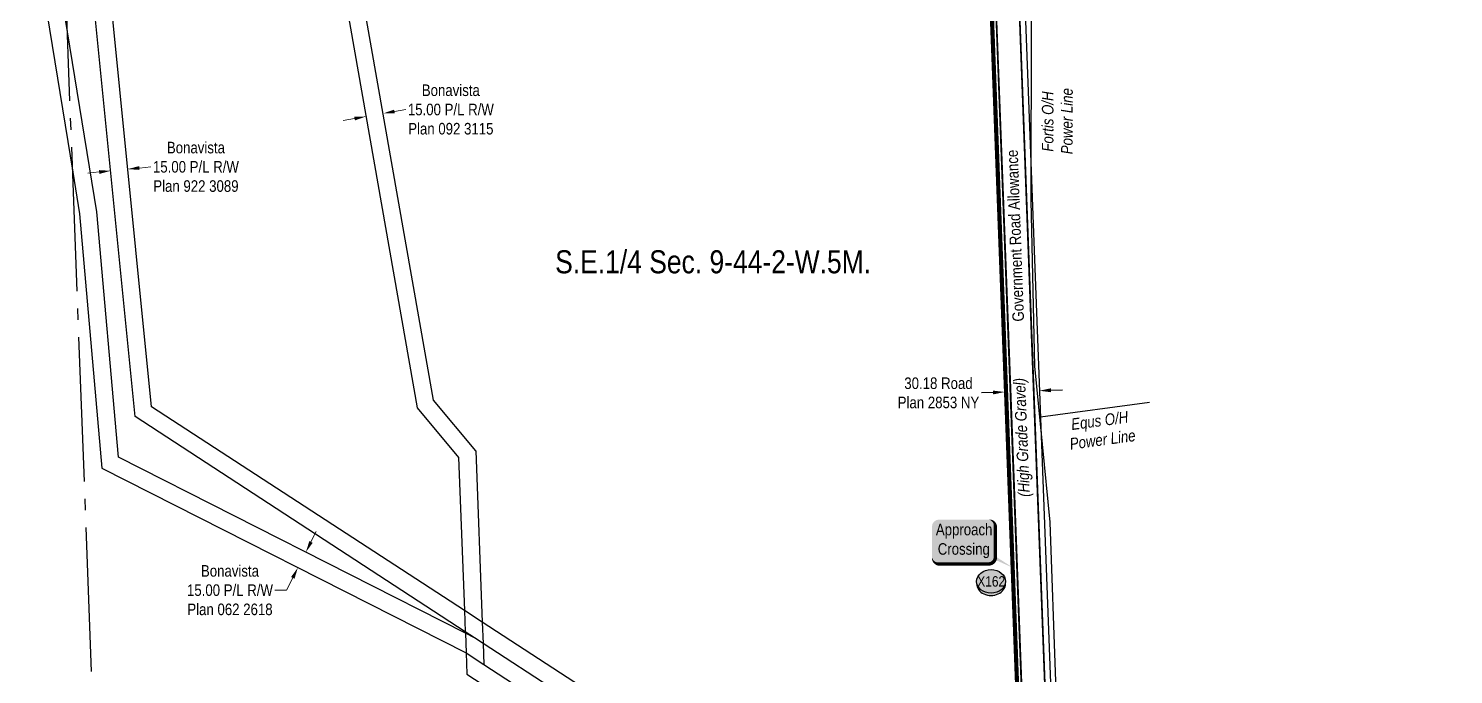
# Model space of a CAD drawing. Extents: x 683901 to 697439, y 5834844 to 5859401.
# Drawn here: x 686707 to 687942, y 5850526 to 5851086 of the extents above; entities that cross this region are included whole.
import ezdxf
from ezdxf.enums import TextEntityAlignment as Align

# ---------------------------------------------------------------- set-up
doc = ezdxf.new("R2010")
doc.units = 0
doc.header["$LTSCALE"] = 5
doc.header["$PDSIZE"] = 0.5
doc.linetypes.add('foc-QUARTERLINE', pattern=[33, 25, -3, 2, -3])
doc.layers.get('Defpoints').update_dxf_attribs({"color": 9})
for name, color, linetype in [('AS-POWER', 104, 'foc-POWER'), ('AS-POWER-T', 104, 'Continuous'), ('AS-TELEPHONE', 224, 'foc-TEL'), ('C-SYMBOL', 7, 'Continuous'), ('CG-NOTES', 7, 'Continuous'), ('F-RW', 190, 'Continuous'), ('L-QSEC', 8, 'foc-QUARTERLINE'), ('L-ROAD-T', 7, 'Continuous'), ('L-SEC', 7, 'Continuous'), ('L-TITLEDB', 4, 'Continuous'), ('L-TITLEDB-T', 4, 'Continuous'), ('P-CROSSINGS', 250, 'Continuous')]:
    doc.layers.add(name, color=color, linetype=linetype)
doc.layers.add('F-RW-T', color=190, linetype='Continuous', lineweight=9)
doc.layers.add('T-TEXT', color=48, linetype='Continuous', lineweight=18)
doc.layers.add('P-PROPOSED-WL4', color=7, linetype='Continuous', true_color=0x5b5bc8)
doc.styles.add('175L', font='ARIALN.TTF', dxfattribs={"height": 20})
doc.styles.add('80', font='ARIALN.TTF', dxfattribs={"height": 10})
doc.styles.add('80CG', font='ARIALN.TTF', dxfattribs={"height": 10})
doc.styles.add('80L', font='ARIALN.TTF', dxfattribs={"height": 10})
doc.styles.add('80LS', font='ARIALNI.TTF', dxfattribs={"height": 10})
doc.styles.add('Crossing', font='ARIALN.TTF', dxfattribs={"height": 10})
doc.styles.add('foc-LtypeFont', font='ARIALN.TTF', dxfattribs={"height": 7.35})
doc.linetypes.add('foc-POWER', pattern='A,6,-1,["P",foc-LtypeFont,S=0.2,R=0,X=-0.625,Y=-0.75],-1.24,4', length=12.24)
doc.linetypes.add('foc-TEL', pattern='A,2,-1,["T",foc-LtypeFont,S=0.2,R=0,X=-0.425,Y=-0.75],-1.24,8', length=12.24)
doc.linetypes.add('foc-TEL-NOLINE', pattern='A,0,-2,["T",foc-LtypeFont,S=0.2,R=0,X=-0.425,Y=-0.75],-10.24', length=12.24)
doc.dimstyles.new('Compass 5 000', dxfattribs={"dimscale": 5, "dimtxt": 9, "dimasz": 2, "dimexe": 0.2, "dimexo": 0.0625, "dimgap": 0.5, "dimtad": 0, "dimtih": 1, "dimtoh": 1, "dimzin": 0, "dimdsep": 46, "dimtxsty": '80CG', "dimcen": 0.1, "dimse1": 1, "dimse2": 1, "dimclrd": 256, "dimclrt": 256, "dimaunit": 1, "dimadec": 4, "dimazin": 0, "dimtfac": 0.06, "dimtofl": 0, "dimtmove": 0, "dimatfit": 1, "dimfxl": 0.2, "dimtolj": 1, "dimtzin": 0, "dimlwd": -1, "dimarcsym": 0})

# ---------------------------------------------------------------- blocks, each defined once
blk = doc.blocks.new('*U960')
h = blk.add_hatch(color=59)
edge = h.paths.add_edge_path()
edge.add_line((-21.5, -20), (21.5, -20))
edge.add_arc((21.5, -14), 6, 270, 360)
edge.add_line((27.5, -14), (27.5, 12.5))
edge.add_arc((21.5, 12.5), 6, 0, 90)
edge.add_line((21.5, 18.5), (-21.5, 18.5))
edge.add_arc((-21.5, 12.5), 6, 90, 180)
edge.add_line((-27.5, 12.5), (-27.5, -14))
edge.add_arc((-21.5, -14), 6, 180, 270)
at = {"color": 1, "flags": 128}
blk.add_lwpolyline([(-21.5, -20, 3, 3, 0), (21.5, -20, 3, 3, 0.414214), (27.5, -14, 3, 3, 0), (27.5, 12.5, 3, 0, 0.414214), (21.5, 18.5, 0, 0, 0), (-21.5, 18.5, 0, 0, 0.414214), (-27.5, 12.5, 0, 0, 0), (-27.5, -14, 0, 3, 0.414214)], format="xyseb", close=True, dxfattribs=at)
blk.add_lwpolyline([(43.2, -23.5, 0, 7.5, 0), (0, 0, 0, 0, 0)], format="xyseb", dxfattribs=at)
at = {"color": 1, "style": '80'}
blk.add_attdef('ENTER_TEXT_001', (-36, -5), '', height=10, dxfattribs=at)
blk = doc.blocks.new('*D1196')
at = {"layer": 'Defpoints', "color": 0, "transparency": 16777216}
for p in [(687000.9, 5851003.2), (687014.5, 5851012.4), (687015.7, 5851005.7)]:
    blk.add_point(p, dxfattribs=at)
at = {"layer": 'F-RW-T', "transparency": 16777216}
for p, q in [((687024.4, 5851014.1), (687034.2, 5851015.8)), ((686989.9, 5851008.1), (686980.1, 5851006.3))]:
    blk.add_line(p, q, dxfattribs=at)
for points in [[(687024.1, 5851015.7), (687024.7, 5851012.5), (687014.5, 5851012.4)], [(686989.6, 5851009.7), (686990.2, 5851006.4), (686999.8, 5851009.8)]]:
    blk.add_solid(points, dxfattribs=at)
at = {"layer": 'F-RW-T', "transparency": 16777216, "insert": (687073.3, 5851015.8), "char_height": 10, "attachment_point": 5, "style": '80CG'}
blk.add_mtext('\\A1;Bonavista\\P15.00 P/L R/W\\PPlan 092 3115', dxfattribs=at)
blk = doc.blocks.new('*D1197')
at = {"layer": 'Defpoints', "color": 0, "transparency": 16777216}
for p in [(686777.9, 5850968.1), (686792.9, 5850969.6), (686793.4, 5850964.2)]:
    blk.add_point(p, dxfattribs=at)
at = {"layer": 'F-RW-T', "transparency": 16777216}
for p, q in [((686803.4, 5850965.1), (686813.3, 5850966.1)), ((686768.5, 5850961.7), (686758.6, 5850960.7))]:
    blk.add_line(p, q, dxfattribs=at)
for points in [[(686803.2, 5850966.8), (686803.5, 5850963.5), (686793.4, 5850964.2)], [(686768.4, 5850963.3), (686768.7, 5850960), (686778.5, 5850962.7)]]:
    blk.add_solid(points, dxfattribs=at)
at = {"layer": 'F-RW-T', "transparency": 16777216, "insert": (686852.4, 5850966.1), "char_height": 10, "attachment_point": 5, "style": '80CG'}
blk.add_mtext('\\A1;Bonavista\\P15.00 P/L R/W\\PPlan 922 3089', dxfattribs=at)
blk = doc.blocks.new('*D1198')
at = {"layer": 'Defpoints', "color": 0, "transparency": 16777216}
for p in [(686921.4, 5850645.4), (686914.6, 5850632), (686940.8, 5850618.8)]:
    blk.add_point(p, dxfattribs=at)
at = {"layer": 'F-RW-T', "transparency": 16777216}
for p, q in [((686952.1, 5850641), (686956.7, 5850650)), ((686936.3, 5850609.8), (686930.9, 5850599.2)), ((686930.9, 5850599.2), (686920.9, 5850599.2))]:
    blk.add_line(p, q, dxfattribs=at)
for points in [[(686950.7, 5850641.8), (686953.6, 5850640.3), (686947.6, 5850632.1)], [(686934.8, 5850610.6), (686937.8, 5850609.1), (686940.8, 5850618.8)]]:
    blk.add_solid(points, dxfattribs=at)
at = {"layer": 'F-RW-T', "transparency": 16777216, "insert": (686881.9, 5850599.2), "char_height": 10, "attachment_point": 5, "style": '80CG'}
blk.add_mtext('\\A1;Bonavista\\P15.00 P/L R/W\\PPlan 062 2618', dxfattribs=at)
blk = doc.blocks.new('*D1123')
at = {"layer": 'Defpoints', "color": 0, "transparency": 16777216}
for p in [(687553, 5850777.1), (687553.3, 5850771), (687583.2, 5850778.3)]:
    blk.add_point(p, dxfattribs=at)
at = {"layer": 'L-TITLEDB-T', "transparency": 16777216}
for p, q in [((687543.3, 5850770.6), (687533.3, 5850770.2)), ((687593.4, 5850772.5), (687603.4, 5850772.9))]:
    blk.add_line(p, q, dxfattribs=at)
for points in [[(687543.2, 5850772.2), (687543.3, 5850768.9), (687553.3, 5850771)], [(687593.3, 5850774.2), (687593.4, 5850770.8), (687583.4, 5850772.1)]]:
    blk.add_solid(points, dxfattribs=at)
at = {"layer": 'L-TITLEDB-T', "transparency": 16777216, "insert": (687495.9, 5850770.2), "char_height": 10, "attachment_point": 5, "style": '80CG'}
blk.add_mtext('\\A1;30.18 Road\\PPlan 2853 NY', dxfattribs=at)
blk = doc.blocks.new('xing2')
h = blk.add_hatch(color=50)
h.dxf.hatch_style = 1
edge = h.paths.add_edge_path()
edge.add_ellipse((0, 0), major_axis=(-12.5, 0), ratio=0.816297, start_angle=0, end_angle=360)
h = blk.add_hatch(color=250)
h.dxf.hatch_style = 1
edge = h.paths.add_edge_path()
edge.add_ellipse((0, -2), major_axis=(-12.5, 0), ratio=0.816297, start_angle=0, end_angle=180)
edge.add_line((12.5, -2), (12.5, 0))
edge.add_ellipse((0, 0), major_axis=(-12.5, 0), ratio=0.816297, start_angle=0, end_angle=180, ccw=False)
edge.add_line((-12.5, 0), (-12.5, -2))
at = {"color": 250}
blk.add_ellipse((0, 0), major_axis=(-12.5, 0), ratio=0.816297, dxfattribs=at)
blk.add_ellipse((0, -2), major_axis=(-12.5, 0), ratio=0.816297, start_param=0, end_param=3.141593, dxfattribs=at)
at = {"color": 250, "style": 'Crossing'}
blk.add_attdef('CROSSING', text='', height=9, dxfattribs=at).set_placement((0.1, 0), align=Align.MIDDLE_CENTER)
at = {"color": 250, "style": 'Crossing', "flags": 1}
for tag, p in [('OWNER', (0.1, -12.5)), ('DESCRIPTION', (0.1, -25.8)), ('LOCATION', (0.1, -39.3)), ('DWG_REF', (0.1, -52.8))]:
    blk.add_attdef(tag, text='', height=9, dxfattribs=at).set_placement(p, align=Align.MIDDLE_CENTER)

msp = doc.modelspace()

# ---------------------------------------------------------------- linework, layer by layer
at = {"layer": 'AS-POWER', "flags": 128}
for points in [[(687656.506, 5848783.799), (687655.405, 5848812.127), (687652.188, 5848898.122), (687650.894, 5848934.137), (687602.36, 5850389.725), (687597.744, 5850514.181), (687597.522, 5850520.208), (687592.664, 5850658.212), (687586.102, 5850725.644), (687579.522, 5850793.262), (687576.138, 5850936.908), (687576.447, 5851094.407), (687567.763, 5851294.202), (687558.624, 5851544.406), (687544.224, 5851936.64), (687541.111, 5852024.637), (687528.985, 5852367.433), (687528.84, 5852371.451), (687517.795, 5852677.411), (687517.672, 5852680.82), (687495.641, 5853240.726), (687462.27, 5854106.157), (687439.338, 5854726.119), (687419.519, 5855269.071)], [(687584.269, 5850749.479), (687678.777, 5850762.141)]]:
    msp.add_lwpolyline(points, dxfattribs=at)
at = {"layer": 'AS-TELEPHONE', "linetype": 'foc-TEL-NOLINE', "flags": 128}
msp.add_lwpolyline([(687942.215, 5840672.176), (687910.849, 5841483.054), (687848.212, 5843112.381), (687786.621, 5844721.086), (687730.801, 5846190.68), (687715.753, 5846190.106), (687698.772, 5846639.392), (687713.735, 5846639.968), (687694.216, 5847153.865), (687690.774, 5847245.489), (687675.615, 5847244.884), (687667.977, 5847449.231), (687678.143, 5847449.762), (687683.095, 5847449.952), (687632.86, 5848787.367), (687572.447, 5850395.069), (687511.895, 5852003.159), (687450.353, 5853631.115), (687358.022, 5856062.335), (687265.59, 5858494.225), (687262.737, 5858568.877)], dxfattribs=at)
at = {"layer": 'F-RW', "flags": 128}
for points in [[(686712.08, 5851167.348), (686745.607, 5850961.508)], [(686741.013, 5851083.103), (686727.205, 5851167.931)], [(686799.637, 5850749.637), (686757.987, 5851169.117)], [(686813.849, 5850758.278), (686773.002, 5851169.694)], [(686982.555, 5851107.719), (687044.098, 5850757.281)], [(687058.175, 5850763.834), (686997.326, 5851110.312)], [(686766.381, 5850927.25), (686741.013, 5851083.103)], [(686745.607, 5850961.508), (686751.492, 5850925.376)], [(686751.492, 5850925.376), (686770.984, 5850704.913)], [(686785.175, 5850714.532), (686766.381, 5850927.25)], [(687085.16, 5850581.495), (686813.849, 5850758.278)], [(687044.098, 5850757.281), (687080.042, 5850714.332)], [(687094.83, 5850720.034), (687058.175, 5850763.834)], [(687085.859, 5850563.138), (686799.637, 5850749.637)], [(687094.83, 5850720.034), (687100.543, 5850571.471)], [(687085.903, 5850561.986), (686785.175, 5850714.532)], [(687080.042, 5850714.332), (687085.16, 5850581.495)], [(686770.984, 5850704.913), (687086.556, 5850544.837)], [(687100.543, 5850571.471), (687085.16, 5850581.495)], [(687085.16, 5850581.495), (687085.859, 5850563.138)], [(687382.61, 5850387.679), (687100.543, 5850571.471)], [(687100.543, 5850571.471), (687101.249, 5850553.11)], [(687085.859, 5850563.138), (687085.903, 5850561.986)], [(687093.689, 5850558.036), (687085.859, 5850563.138)], [(687085.903, 5850561.986), (687086.556, 5850544.837)], [(687093.689, 5850558.036), (687085.903, 5850561.986)], [(687101.249, 5850553.11), (687093.689, 5850558.036)], [(687101.249, 5850553.11), (687101.953, 5850534.801)], [(687356.686, 5850386.67), (687101.249, 5850553.11)], [(687086.556, 5850544.837), (687101.953, 5850534.801)], [(687086.556, 5850544.837), (687087.276, 5850526.471)], [(687101.953, 5850534.801), (687330.747, 5850385.685)], [(687087.276, 5850526.471), (687304.829, 5850384.703)]]:
    msp.add_lwpolyline(points, dxfattribs=at)
at = {"layer": 'L-QSEC', "flags": 128}
msp.add_lwpolyline([(686768.192, 5850363.762), (686707.305, 5851972.705)], dxfattribs=at)
at = {"layer": 'L-SEC', "flags": 128}
for points in [[(687592.548, 5850395.82), (687577.441, 5850797.866), (687562.334, 5851199.913)], [(687542.234, 5851199.157), (687557.34, 5850797.114), (687572.447, 5850395.069)]]:
    msp.add_lwpolyline(points, dxfattribs=at)
at = {"layer": 'L-TITLEDB', "flags": 128}
for points in [[(687562.273, 5851200.051), (687592.548, 5850395.821)], [(687567.302, 5851200.24), (687597.573, 5850396.009)], [(687567.422, 5850394.874), (687537.137, 5851199.133)], [(687572.447, 5850395.07), (687542.165, 5851199.297)]]:
    msp.add_lwpolyline(points, dxfattribs=at)
at = {"layer": 'P-PROPOSED-WL4', "flags": 128}
msp.add_lwpolyline([(687590.038, 5849792.926, 3, 3, 0), (687591.536, 5849792.982, 3, 3, 0), (687568.921, 5850394.93, 3, 3, 0), (687538.642, 5851199.018, 3, 3, 0), (687508.306, 5852004.603, 3, 3, 0), (687211.949, 5851993.357, 3, 3, 0), (687211.3, 5852010.459, 3, 3, 0), (687507.661, 5852021.626, 3, 3, 0), (687477.187, 5852827.13, 3, 3, 0), (687446.661, 5853630.977, 3, 3, 0), (687416.032, 5854434.723, 3, 3, 0), (687386.035, 5855226.831, 3, 3, 0), (687384.831, 5855258.658, 3, 3, 0), (687356.2, 5856016.965, 3, 3, 0), (687354.499, 5856062.21, 3, 3, 0), (687349.238, 5856200.673, 3, 3, 0), (687316.675, 5857059.283, 3, 3, 0), (687293.342, 5857670.162, 3, 3, 0), (687283.919, 5857918.396, 3, 3, 0), (687262.912, 5858471.812, 0, 0, 0)], format="xyseb", dxfattribs=at)

# ---------------------------------------------------------------- block references
at = {"layer": 'CG-NOTES'}
ref = msp.add_blockref('*U960', (687517.735, 5850641.914), dxfattribs=dict(at, xscale=0.999081924950458, yscale=0.999081924950458, zscale=0.999081924950458))
ref.add_attrib('ENTER_TEXT_001', 'Approach', (687493.634, 5850646.801), dxfattribs={"layer": '0', "color": 1, "height": 9.9908, "style": '80'})
ref.add_attrib('ENTER_TEXT_002', 'Crossing', (687495.28, 5850629.973), dxfattribs={"layer": '0', "color": 1, "height": 9.9908, "style": '80'})
at = {"layer": 'P-CROSSINGS'}
msp.add_blockref('xing2', (687541.485, 5850606.843), dxfattribs=at).add_auto_attribs({'CROSSING': 'X162'})

# ---------------------------------------------------------------- texts
at = {"layer": 'C-SYMBOL', "color": 3, "style": '175L'}
msp.add_text('S.E.1/4 Sec. 9-44-2-W.5M.', height=20, dxfattribs=at).set_placement((687300.604, 5850867.855), align=Align.BOTTOM_CENTER)
at = {"layer": 'L-ROAD-T', "style": '80L'}
msp.add_text('Government Road Allowance', height=10, rotation=92.127014, dxfattribs=at).set_placement((687562.331, 5850906.487), align=Align.MIDDLE_CENTER)
at = {"layer": 'T-TEXT', "style": '80LS'}
msp.add_text('(High Grade Gravel)', height=10, rotation=92.314049, dxfattribs=at).set_placement((687567.986, 5850731.594), align=Align.MIDDLE_CENTER)

# ---------------------------------------------------------------- dimensions: what is measured, and where the dimension line sits
at = {"layer": 'F-RW-T'}
for p1, p2, distance, text, picture, middle in [((687000.922, 5851003.15), (687015.689, 5851005.738), 6.733, 'Bonavista\\P15.00 P/L R/W\\PPlan 092 3115', '*D1196', (687073.313, 5851015.822)), ((686777.948, 5850968.075), (686792.872, 5850969.557), -5.426, 'Bonavista\\P15.00 P/L R/W\\PPlan 922 3089', '*D1197', (686852.397, 5850966.133))]:
    dim = msp.add_aligned_dim(p1=p1, p2=p2, distance=distance, text=text, dimstyle='Compass 5 000', dxfattribs=at)
    dim.commit()
    dim.dimension.update_dxf_attribs({"geometry": picture, "text_midpoint": middle})
dim = msp.add_linear_dim(base=(686940.839, 5850618.753), p1=(686921.412, 5850645.425), p2=(686914.627, 5850632.049), angle=243.103294, text='Bonavista\\P15.00 P/L R/W\\PPlan 062 2618', dimstyle='Compass 5 000', dxfattribs=at)
dim.commit()
dim.dimension.update_dxf_attribs({"geometry": '*D1198', "text_midpoint": (686881.858, 5850599.245), "dimtype": 161})
at = {"layer": 'L-TITLEDB-T'}
dim = msp.add_aligned_dim(p1=(687583.155, 5850778.252), p2=(687553.026, 5850777.101), distance=6.153, text='30.18 Road\\PPlan 2853 NY', dimstyle='Compass 5 000', dxfattribs=at)
dim.commit()
dim.dimension.update_dxf_attribs({"geometry": '*D1123', "text_midpoint": (687495.915, 5850770.189)})

# ---------------------------------------------------------------- next in the draw order: texts
at = {"layer": 'AS-POWER-T', "char_height": 10, "attachment_point": 1, "style": '175L', "bg_fill": 3, "box_fill_scale": 1.1, "bg_fill_color": 256, "bg_fill_transparency": 0}
for s, insert, rotation in [('\\pi2.5534;{\\fArial Narrow|b0|i1|c0|p34;Fortis O/H\\P\\pi0.32626;Power Line}', (687585.455, 5850976.794), 89.88759), ('\\pi3.8188;{\\fArial Narrow|b0|i1|c0|p34;Equs O/H\\P\\pi0.32626;Power Line}', (687606.488, 5850747.384), 7.631122)]:
    msp.add_mtext_dynamic_manual_height_columns(s, width=57.1191, gutter_width=50, heights=[0], dxfattribs=dict(at, insert=insert, rotation=rotation))

doc.saveas('drawing.dxf')
